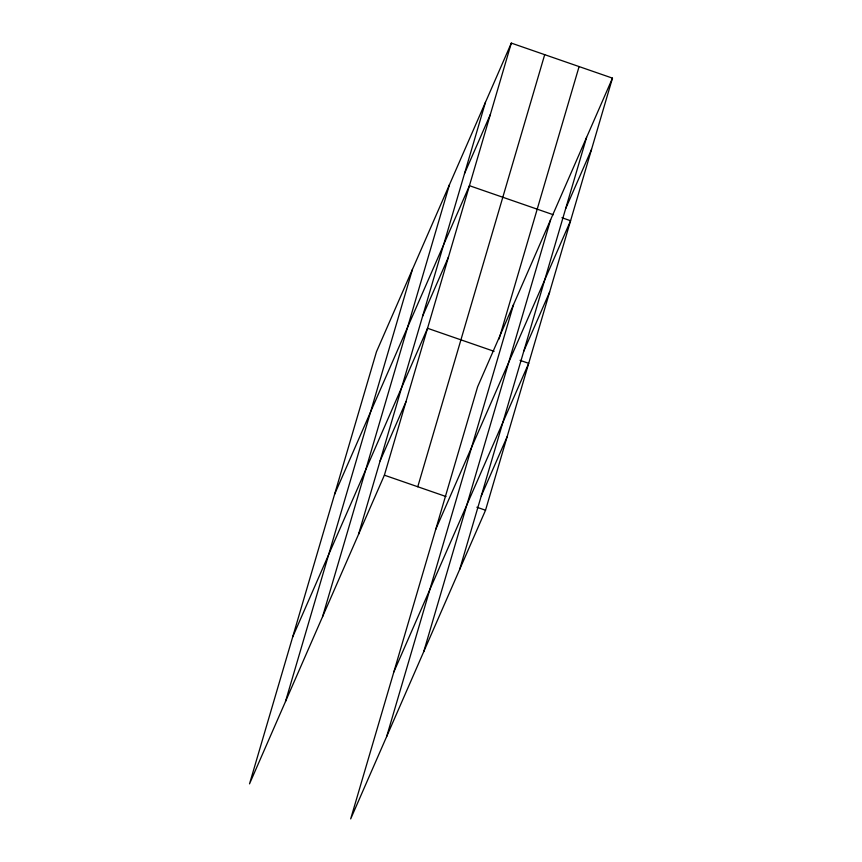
<?xml version="1.0" encoding="UTF-8"?>
<svg xmlns="http://www.w3.org/2000/svg" width="862" height="862" viewBox="0 0 862 862"><rect width="100%" height="100%" fill="white"/><g stroke="black" fill="none" stroke-linecap="round" stroke-linejoin="round"><path stroke-width="1.29" d="M285.494 701.528L412.435 269.44M322.56 616.707L449.49 184.619M358.527 534.386L485.457 102.298M511.317 43.1L376.468 351.771L249.527 783.86L384.387 475.188L511.317 43.1L612.473 78.14L485.532 510.229L350.683 818.9L477.613 386.812L612.473 78.14M417.768 486.75L544.698 54.662M499.055 339.025L579.092 66.579M386.65 736.579L513.58 304.491M423.705 651.758L550.635 219.67M459.672 569.426L586.602 137.338M464.51 173.596L490.381 114.398M334.575 494.357L469.434 185.686L553.275 214.735M422.628 316.182L448.488 256.984M292.692 636.943L427.541 328.282L494.088 351.33M380.099 460.933L405.97 401.735M565.666 208.636L591.526 149.438M435.73 529.397L570.579 220.737L561.927 217.73M523.773 351.222L549.633 292.024M393.837 671.994L528.697 363.322L520.034 360.327M481.255 495.973L507.115 436.775M384.387 475.188L446.01 496.534M476.88 507.233L485.532 510.229"/></g></svg>
